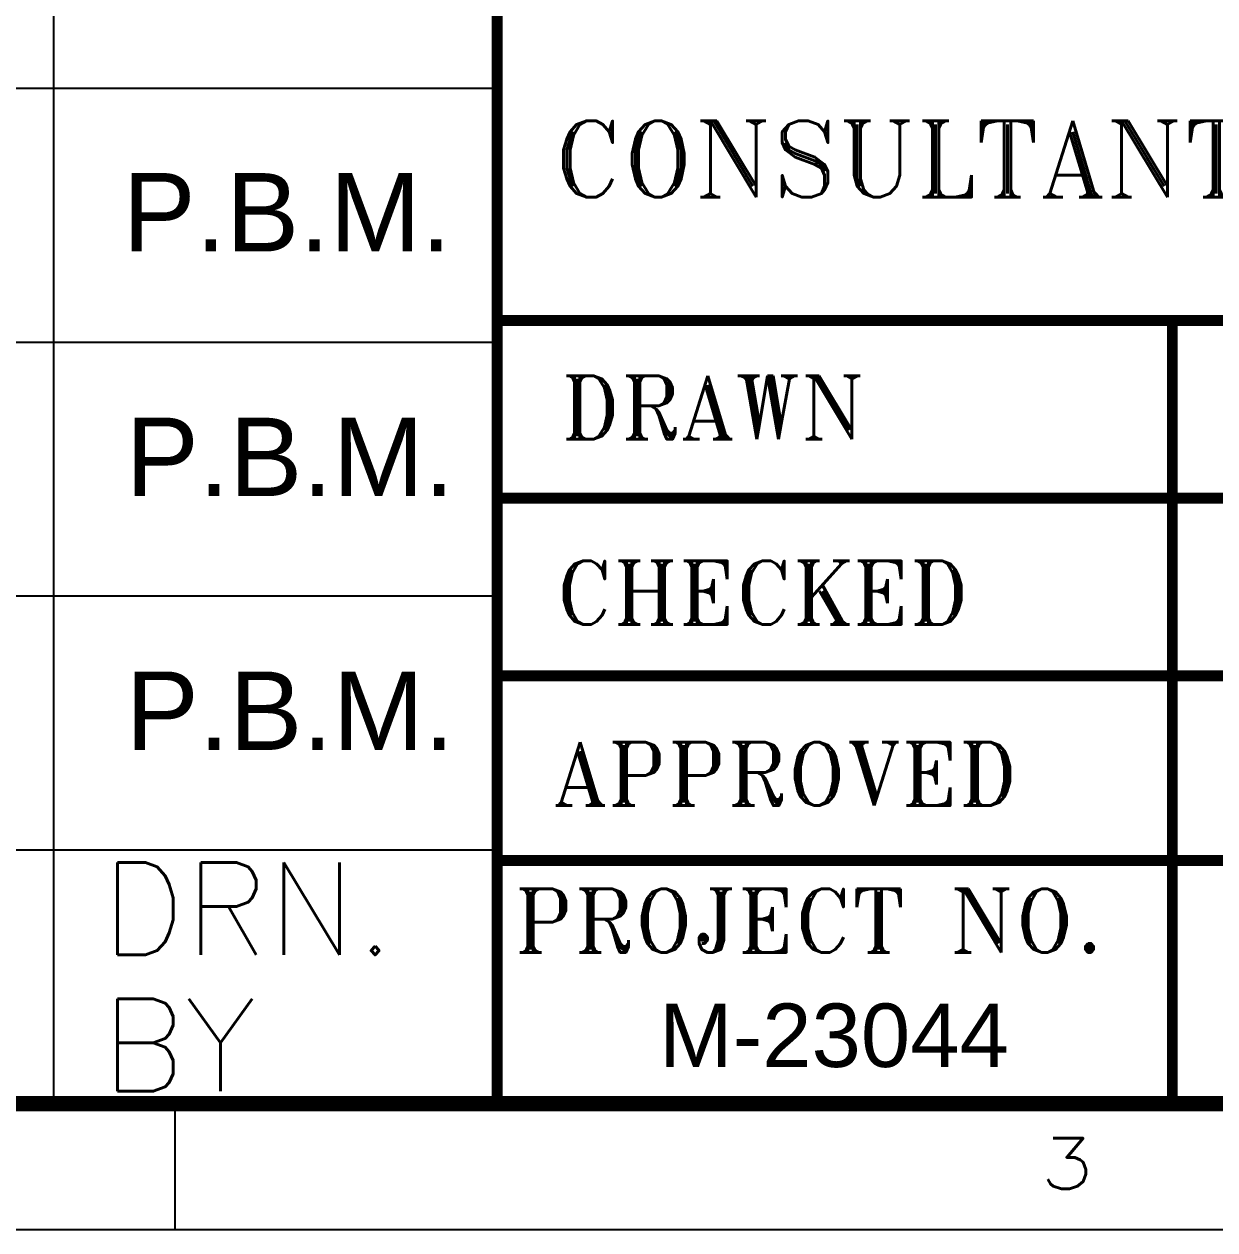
# Model space of a CAD drawing. Header units: millimetres. Extents: x -6754 to 5895, y -4820 to 1016.
# Drawn here: x -1842.2 to -1676.8, y -2570.3 to -2402.9 of the extents above; entities that cross this region are included whole.
import ezdxf
from ezdxf.enums import TextEntityAlignment as Align

# ---------------------------------------------------------------- set-up
doc = ezdxf.new("R2010")
doc.units = ezdxf.units.MM
doc.layers.get('0').update_dxf_attribs({"linetype": 'CONTINUOUS'})
for name, color, linetype in [('$PHI_TITL_3', 6, 'CONTINUOUS'), ('$PHI_TITL_4', 3, 'CONTINUOUS'), ('$PHI_TITL_418-25', 3, 'CONTINUOUS'), ('BLOCK', 7, 'CONTINUOUS')]:
    doc.layers.add(name, color=color, linetype=linetype)
doc.styles.add('ISO', font='isocp')
doc.styles.add('ROMANS', font='romans.shx')
doc.styles.add('ROMANT', font='romant.shx')
doc.styles.get("Standard").update_dxf_attribs({"font": 'arial.ttf'})

# ---------------------------------------------------------------- blocks, each defined once
blk = doc.blocks.new('phi-a1praj')
at = {"color": 7}
for p, q in [((25.121, 4.975), (836.025, 4.975)), ((635.04, 0), (635.04, 4.975))]:
    blk.add_line(p, q, dxfattribs=at)
blk.add_lwpolyline([(0, 594), (841, 594), (841, 0), (0, 0)], close=True)
at = {"color": 7, "const_width": 0.597}
blk.add_lwpolyline([(836.025, 4.975), (836.025, 589.025), (25.121, 589.025), (25.121, 4.975)], close=True, dxfattribs=at)
at = {"color": 7, "style": 'ROMANS', "width": 1.25}
blk.add_text('3', height=1.99, dxfattribs=at).set_placement((670.171, 2.618), align=Align.MIDDLE)
at = {"style": 'ISO', "flags": 1}
for tag, p in [('$UR', (836.025, 589.025)), ('$LL', (25.121, 4.975)), ('$INSERT', (836.025, 4.975))]:
    blk.add_attdef(tag, p, '', height=2.5, dxfattribs=at)
blk = doc.blocks.new('PHI-PIDPRAJA1')
for p, q in [((-376.595, 40), (-188.297, 40)), ((-376.595, 30), (-188.297, 30)), ((-376.595, 20), (-188.297, 20)), ((-376.595, 10), (-188.297, 10)), ((-188.297, 0), (0, 0))]:
    blk.add_line(p, q)
at = {"color": 7}
for p, q in [((-161.702, 0), (-161.702, 30.851)), ((-188.297, 23.851), (-108.51, 23.851)), ((-188.297, 16.851), (-108.51, 16.851))]:
    blk.add_line(p, q, dxfattribs=at)
at = {"color": 7, "const_width": 0.426}
for points in [[(-188.297, 0), (-188.297, 77.544), (0, 77.544)], [(-188.297, 30.851), (0, 30.851)], [(-161.702, 30.851), (-161.702, 0)], [(-108.51, 23.851), (-188.297, 23.851)], [(-108.51, 16.851), (-188.297, 16.851)], [(-188.297, 9.574), (0, 9.574), (0, 9.574)]]:
    blk.add_lwpolyline(points, dxfattribs=at)
at = {"layer": 'BLOCK', "color": 7}
blk.add_line((-205.773, 90), (-205.773, 0), dxfattribs=at)
at = {"layer": '$PHI_TITL_4'}
for tag, height, p in [('SO_REF_NO', 2.5, (-139.423, 80.662)), ('CUSTOMER1', 2.5, (-139.423, 51.382)), ('CONSULTANT', 2.5, (-124.94, 37.138)), ('DRAWN_DATE', 2.5, (-122.162, 26.982)), ('DRAWN', 2.5, (-149.885, 26.982)), ('DESCRIPTION_1', 2.5, (-62.477, 25.995)), ('DESCRIPTION_2', 2.5, (-62.477, 20.995)), ('CHECK_DATE', 2.5, (-122.162, 20.223)), ('CHECKED', 2.5, (-149.885, 20.223)), ('DESCRIPTION_3', 2.5, (-62.477, 15.995)), ('APPROVED', 2.5, (-149.885, 12.99)), ('APPR_DATE', 2.5, (-122.162, 12.99)), ('INT_DRAWINGNO', 3.5, (-24.79, 4.048)), ('PROJECT_NO', 2.5, (-175.032, 2.693)), ('SHEET', 2.5, (-121.75, 2.693))]:
    blk.add_attdef(tag, text='', height=height, dxfattribs=at).set_placement(p, align=Align.MIDDLE)
at = {"layer": '$PHI_TITL_4', "flags": 1}
blk.add_attdef('$REVTABLE', (-376.595, 10), '', height=2.5, dxfattribs=at)
at = {"color": 7}
for s, height, style, p in [('CONSULTANT :-', 3, 'ROMANT', (-186.067, 35.715)), ('DRAWN', 2.5, 'ROMANT', (-185.785, 26.173)), ('CHECKED', 2.5, 'ROMANT', (-185.985, 18.879)), ('APPROVED', 2.5, 'ROMANT', (-186.094, 11.737)), ('DRN.', 3.6408, 'ROMANS', (-203.873, 5.854)), ('PROJECT NO.', 2.5, 'ROMANT', (-187.623, 5.956)), ('BY', 3.6408, 'ROMANS', (-203.873, 0.485))]:
    blk.add_text(s, height=height, dxfattribs=dict(at, style=style)).set_placement(p)
at = {"style": 'ROMANS', "flags": 12}
blk.add_attdef('NTS', (-157.607, 1.422), '', height=2.5, dxfattribs=at)

msp = doc.modelspace()

# ---------------------------------------------------------------- block references
at = {"layer": '$PHI_TITL_3'}
ref = msp.add_blockref('PHI-PIDPRAJA1', (-1112.77, -2552.81), dxfattribs=dict(at, xscale=3.524766200065415, yscale=3.524766200065415, zscale=3.524766200065415))
ref.add_attrib('PROJECT_NO', 'M-23044', dxfattribs={"layer": '$PHI_TITL_418-25', "color": 7, "height": 8.812}).set_placement((-1729.72, -2543.32), align=Align.MIDDLE)
at = {"xscale": 3.524766200065415, "yscale": 3.524766200065415, "zscale": 3.524766200065415}
msp.add_blockref('phi-a1praj', (-4059.57, -2570.35), dxfattribs=at)

# ---------------------------------------------------------------- texts
at = {"char_height": 10.893, "attachment_point": 1}
for insert in [(-1828.49, -2423.59), (-1828.05, -2457.56), (-1828.05, -2492.81)]:
    msp.add_mtext_dynamic_manual_height_columns('P.B.M.', width=156.0542, gutter_width=54.47, heights=[-10.89], dxfattribs=dict(at, insert=insert))

doc.saveas('drawing.dxf')
